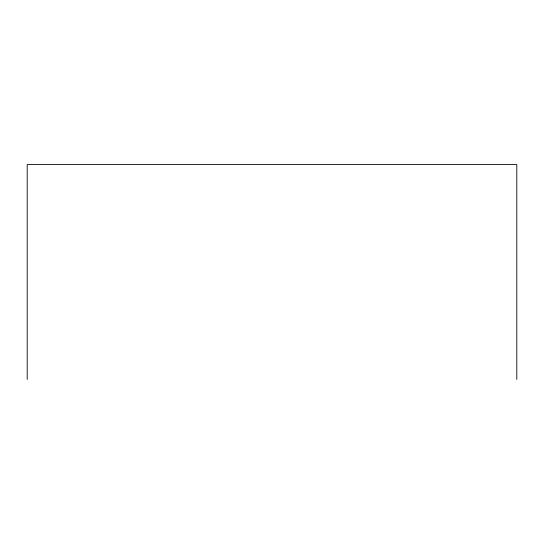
<?xml version="1.0" encoding="UTF-8"?>
<svg xmlns="http://www.w3.org/2000/svg" width="544" height="544" viewBox="0 0 544 544"><rect width="100%" height="100%" fill="white"/><g stroke="black" fill="none" stroke-linecap="round" stroke-linejoin="round"><path stroke-width="0.82" d="M516.8 379.42L516.8 164.58L27.2 164.58L27.2 379.42"/></g></svg>
